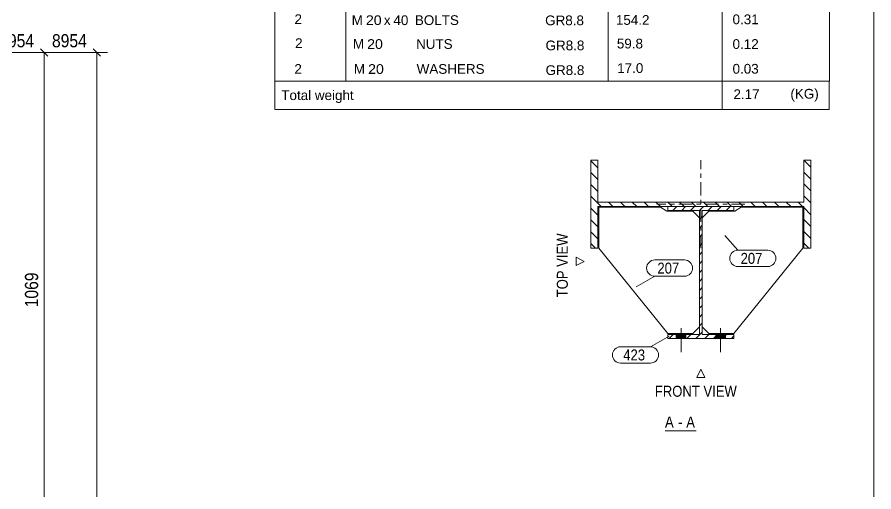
# Model space of a CAD drawing. Header units: millimetres. Extents: x 2 to 579, y 1 to 825.
# Drawn here: x 384.2 to 579, y 563.1 to 671.1 of the extents above; entities that cross this region are included whole.
import ezdxf

# ---------------------------------------------------------------- set-up
doc = ezdxf.new("R2010")
doc.units = ezdxf.units.MM
for name, pattern in [('XKITLINE00', [0]), ('XKITLINE01', [4, 1, -1, 1, -1]), ('XKITLINE03', [6, 3, -1, 1, -1])]:
    doc.linetypes.add(name, pattern=pattern)
for name, color, linetype, lineweight in [('Bolt', 3, 'Continuous', 0), ('Dimensions', 7, 'Continuous', 0), ('DrawingSheet', 5, 'Continuous', 0), ('OtherObjectType', 7, 'Continuous', 0), ('Part', 2, 'Continuous', 0), ('PartMark', 7, 'Continuous', 0)]:
    doc.layers.add(name, color=color, linetype=linetype, lineweight=lineweight)
doc.styles.add('ARIAL', font='ARIAL.TTF')
doc.styles.add('ARIAL_NARROW', font='ARIALN.TTF')

# ---------------------------------------------------------------- blocks, each defined once
blk = doc.blocks.new('*A7')
at = {"layer": 'Part', "color": 7, "linetype": 'XKITLINE00', "lineweight": 0}
for p, q in [((516.26, 636.83), (514.66, 638.43)), ((564.66, 636.93), (563.06, 638.53)), ((516.26, 634.14), (514.66, 635.74)), ((564.66, 634.23), (563.06, 635.83)), ((564.66, 631.54), (563.06, 633.14)), ((516.26, 631.45), (514.66, 633.05)), ((516.98, 628.03), (514.66, 630.35)), ((564.66, 628.85), (563.06, 630.45)), ((516.26, 626.06), (514.66, 627.66)), ((519.68, 628.03), (518.68, 629.03)), ((522.37, 628.03), (521.37, 629.03)), ((525.07, 628.03), (524.07, 629.03)), ((527.76, 628.03), (526.76, 629.03)), ((530.45, 628.03), (529.45, 629.03)), ((533.15, 628.03), (532.15, 629.03)), ((535.84, 628.03), (534.84, 629.03)), ((538.54, 628.03), (537.54, 629.03)), ((541.23, 628.03), (540.23, 629.03)), ((543.93, 628.03), (542.93, 629.03)), ((546.62, 628.03), (545.62, 629.03)), ((549.31, 628.03), (548.31, 629.03)), ((552.01, 628.03), (551.01, 629.03)), ((554.7, 628.03), (553.7, 629.03)), ((557.4, 628.03), (556.4, 629.03)), ((560.09, 628.03), (559.09, 629.03)), ((562.78, 628.03), (561.78, 629.03)), ((564.66, 626.15), (563.06, 627.75)), ((516.26, 623.36), (514.66, 624.96)), ((564.66, 623.46), (563.06, 625.06)), ((516.26, 620.67), (514.66, 622.27)), ((564.66, 620.76), (563.06, 622.36)), ((515.71, 618.53), (514.66, 619.58)), ((564.2, 618.53), (563.06, 619.67))]:
    blk.add_line(p, q, dxfattribs=at)
blk = doc.blocks.new('*A8')
at = {"layer": 'Part', "color": 7, "linetype": 'XKITLINE00', "lineweight": 0}
for p, q in [((534.18, 628.03), (533.28, 627.13)), ((536.2, 628.03), (535.3, 627.13)), ((538.22, 628.03), (537.32, 627.13)), ((540.24, 628.03), (539.33, 627.12)), ((542.26, 628.03), (541.36, 627.13)), ((544.28, 628.03), (543.38, 627.13)), ((546.3, 628.03), (545.4, 627.13)), ((539.98, 625.75), (539.33, 625.1)), ((539.98, 623.73), (539.33, 623.08)), ((539.98, 621.71), (539.33, 621.06)), ((539.98, 619.69), (539.33, 619.04)), ((539.98, 617.67), (539.33, 617.02)), ((539.98, 615.65), (539.33, 615)), ((539.98, 613.63), (539.33, 612.98)), ((539.98, 611.61), (539.33, 610.96)), ((539.98, 609.59), (539.33, 608.94)), ((539.98, 607.57), (539.33, 606.92)), ((539.98, 605.54), (539.33, 604.89)), ((539.98, 603.52), (539.33, 602.87)), ((539.98, 601.5), (539.33, 600.85)), ((533.37, 598.93), (532.47, 598.03)), ((535.39, 598.93), (534.49, 598.03)), ((537.41, 598.93), (536.51, 598.03)), ((539.98, 599.48), (538.53, 598.03)), ((541.45, 598.93), (540.55, 598.03)), ((543.47, 598.93), (542.57, 598.03)), ((545.49, 598.93), (544.59, 598.03)), ((547.16, 598.58), (546.61, 598.03))]:
    blk.add_line(p, q, dxfattribs=at)
blk = doc.blocks.new('*A116')
at = {"layer": 'Bolt'}
for points in [[(536.26, 598.93), (536.26, 598.03), (534.06, 598.03), (534.06, 598.93)], [(536.26, 598.93), (536.26, 598.03), (534.06, 598.03), (534.06, 598.93)], [(545.26, 598.93), (545.26, 598.03), (543.06, 598.03), (543.06, 598.93)], [(545.26, 598.93), (545.26, 598.03), (543.06, 598.03), (543.06, 598.93)]]:
    blk.add_hatch(color=3, dxfattribs=at).paths.add_polyline_path(points, flags=17)
at = {"layer": 'Bolt', "color": 3, "linetype": 'XKITLINE00', "lineweight": 0}
for p, q in [((535.16, 600.38), (535.16, 594.88)), ((535.16, 600.38), (535.16, 594.88)), ((544.16, 600.38), (544.16, 594.88)), ((544.16, 600.38), (544.16, 594.88)), ((534.06, 598.93), (534.06, 598.03)), ((534.06, 598.93), (534.06, 598.03)), ((536.26, 598.93), (536.26, 598.03)), ((536.26, 598.93), (536.26, 598.03)), ((543.06, 598.93), (543.06, 598.03)), ((543.06, 598.93), (543.06, 598.03)), ((545.26, 598.93), (545.26, 598.03)), ((545.26, 598.93), (545.26, 598.03))]:
    blk.add_line(p, q, dxfattribs=at)
blk = doc.blocks.new('*A117')
at = {"layer": 'Part', "color": 2, "linetype": 'XKITLINE00', "lineweight": 0}
for p, q in [((514.66, 618.53), (514.66, 638.53)), ((514.66, 638.53), (516.26, 638.53)), ((516.26, 638.53), (516.26, 629.03)), ((563.06, 638.53), (564.66, 638.53)), ((563.06, 629.03), (563.06, 638.53)), ((564.66, 638.53), (564.66, 618.53)), ((516.26, 629.03), (563.06, 629.03)), ((563.06, 628.03), (516.26, 628.03)), ((516.26, 628.03), (516.26, 618.53)), ((563.06, 618.53), (563.06, 628.03)), ((516.26, 618.53), (514.66, 618.53)), ((564.66, 618.53), (563.06, 618.53))]:
    blk.add_line(p, q, dxfattribs=at)
at = {"layer": 'Part', "color": 7, "linetype": 'XKITLINE03', "lineweight": 0}
for p, q in [((539.66, 618.53), (539.66, 638.53)), ((549.66, 628.53), (529.66, 628.53))]:
    blk.add_line(p, q, dxfattribs=at)
blk = doc.blocks.new('*A118')
at = {"layer": 'Part', "color": 2, "linetype": 'XKITLINE00', "lineweight": 0}
for p, q in [((532.16, 628.03), (547.16, 628.03)), ((532.16, 627.13), (532.16, 628.03)), ((547.16, 628.03), (547.16, 627.13)), ((539.33, 627.13), (532.16, 627.13)), ((539.33, 598.93), (539.33, 627.13)), ((547.16, 627.13), (539.98, 627.13)), ((539.98, 627.13), (539.98, 598.93)), ((532.16, 598.03), (532.16, 598.93)), ((532.16, 598.93), (539.33, 598.93)), ((539.98, 598.93), (547.16, 598.93)), ((547.16, 598.93), (547.16, 598.03)), ((547.16, 598.03), (532.16, 598.03))]:
    blk.add_line(p, q, dxfattribs=at)
at = {"layer": 'Part', "color": 7, "linetype": 'XKITLINE03', "lineweight": 0}
blk.add_line((539.66, 613.03), (539.66, 613.03), dxfattribs=at)
blk = doc.blocks.new('*A119')
at = {"layer": 'Part', "color": 2, "linetype": 'XKITLINE00', "lineweight": 0}
for p, q in [((547.36, 626.93), (548.86, 627.83)), ((548.86, 627.83), (562.86, 627.83)), ((562.86, 627.83), (562.86, 618.53)), ((539.98, 625.43), (541.48, 626.93)), ((541.48, 626.93), (547.36, 626.93)), ((562.86, 618.53), (547.16, 599.13)), ((541.48, 599.13), (539.98, 600.63)), ((547.16, 599.13), (541.48, 599.13))]:
    blk.add_line(p, q, dxfattribs=at)
at = {"layer": 'Part', "color": 7, "linetype": 'XKITLINE01', "lineweight": 0}
blk.add_line((539.98, 600.63), (539.98, 625.43), dxfattribs=at)
blk = doc.blocks.new('*A120')
at = {"layer": 'Part', "color": 2, "linetype": 'XKITLINE00', "lineweight": 0}
for p, q in [((530.46, 627.83), (516.46, 627.83)), ((516.46, 627.83), (516.46, 618.53)), ((531.96, 626.93), (530.46, 627.83)), ((537.83, 626.93), (531.96, 626.93)), ((539.33, 625.43), (537.83, 626.93)), ((516.46, 618.53), (532.16, 599.13)), ((537.83, 599.13), (539.33, 600.63)), ((532.16, 599.13), (537.83, 599.13))]:
    blk.add_line(p, q, dxfattribs=at)
at = {"layer": 'Part', "color": 7, "linetype": 'XKITLINE01', "lineweight": 0}
blk.add_line((539.33, 600.63), (539.33, 625.43), dxfattribs=at)
blk = doc.blocks.new('*A121')
at = {"layer": 'DrawingSheet', "color": 5, "linetype": 'XKITLINE00', "lineweight": 0}
blk.add_line((579, 5), (579, 825), dxfattribs=at)
blk = doc.blocks.new('*A122')
at = {"layer": 'OtherObjectType', "color": 7, "linetype": 'XKITLINE00', "lineweight": 0}
for p, q in [((442.76, 701.25), (442.75, 690.25)), ((442.76, 701.25), (568.88, 701.25)), ((568.88, 701.25), (568.88, 690.25)), ((442.75, 696.6), (568.88, 696.6)), ((458.87, 696.61), (458.87, 690.25)), ((518.57, 696.61), (518.57, 690.25)), ((544.47, 696.59), (544.47, 690.25)), ((442.76, 690.22), (442.76, 684.72)), ((442.77, 690.25), (568.88, 690.25)), ((458.92, 690.25), (458.92, 684.63)), ((518.57, 690.25), (518.57, 684.63)), ((544.5, 690.25), (544.5, 684.75)), ((568.88, 690.25), (568.88, 684.75)), ((442.79, 684.63), (442.79, 679.02)), ((458.95, 684.63), (458.95, 679.01)), ((518.57, 684.63), (518.57, 679.01)), ((544.5, 684.63), (544.5, 679.13)), ((568.88, 684.63), (568.88, 679.13)), ((442.79, 679), (442.79, 673.43)), ((458.95, 679.01), (458.95, 673.39)), ((518.57, 679.01), (518.57, 673.39)), ((544.5, 679.01), (544.5, 673.4)), ((568.88, 679.01), (568.88, 673.4)), ((568.88, 673.4), (442.75, 673.43)), ((442.76, 673.36), (442.76, 667.86)), ((458.92, 673.39), (458.92, 667.77)), ((518.57, 673.39), (518.57, 667.77)), ((544.5, 673.39), (544.5, 667.89)), ((568.88, 673.39), (568.88, 667.89)), ((442.79, 667.77), (442.79, 662.16)), ((458.95, 667.77), (458.95, 662.16)), ((518.57, 667.77), (518.57, 662.16)), ((544.5, 667.77), (544.5, 662.27)), ((568.88, 667.77), (568.88, 662.27)), ((442.79, 662.14), (442.79, 656.57)), ((458.95, 662.15), (458.95, 656.54)), ((518.57, 662.16), (518.57, 656.54)), ((544.5, 662.15), (544.5, 656.55)), ((568.88, 662.15), (568.88, 656.54)), ((568.88, 656.54), (442.75, 656.57)), ((442.78, 656.54), (442.78, 650.13)), ((442.85, 656.53), (568.87, 656.54)), ((544.5, 656.5), (544.5, 650.09)), ((568.87, 656.51), (568.87, 650.09)), ((442.77, 650.09), (568.87, 650.09))]:
    blk.add_line(p, q, dxfattribs=at)
at = {"layer": 'OtherObjectType', "color": 7, "style": 'ARIAL_NARROW'}
for s, width, p in [('BOLT, NUT & WASHERS MATERIAL LIST', 1.211571, (444.79, 698.09)), ('UNIT WEIGHT', 1.211571, (520.03, 694.02)), ('EACH', 1.211571, (444.78, 692.22)), ('REMARK', 1.211571, (460.7, 692.31)), ('WEIGHT (KG)', 1.211571, (545.78, 692.4)), (' KG/1000', 1.211571, (524.02, 690.93)), ('4', 1.211571, (447.26, 686.35)), ('M', 1.211571, (460.26, 686.15)), ('24', 1.275, (463.5, 686.13)), ('x', 1.211571, (467.58, 686.13)), ('55', 1.211571, (469.76, 686.12)), ('BOLTS', 1.211571, (474.63, 686.14)), ('A307', 1.211571, (504.25, 686.09)), ('291.0', 1.211571, (520.34, 686.18)), ('1.16', 1.211571, (546.87, 686.31)), ('4', 1.211571, (447.4, 680.91)), ('M', 1.211571, (460.54, 680.71)), ('24', 1.275, (463.78, 680.69)), ('NUTS', 1.211571, (474.91, 680.71)), ('A307', 1.211571, (504.35, 680.39)), ('104.0', 1.211571, (520.56, 680.8)), ('0.42', 1.211571, (546.87, 680.69)), ('4', 1.211571, (447.24, 675.04)), ('M', 1.211571, (460.76, 675.04)), ('24', 1.275, (464, 675.02)), ('WASHERS', 1.211571, (475.04, 675.03)), ('A307', 1.211571, (504.35, 674.77)), ('32.0', 1.211571, (520.64, 675.24)), ('0.13', 1.211571, (546.87, 675.08)), ('2', 1.211571, (447.26, 669.5)), ('M', 1.211571, (460.26, 669.29)), ('20', 1.275, (463.5, 669.27)), ('x', 1.211571, (467.58, 669.27)), ('40', 1.211571, (469.76, 669.26)), ('BOLTS', 1.211571, (474.63, 669.28)), ('GR8.8', 1.211571, (504.25, 669.23)), ('154.2', 1.211571, (520.34, 669.32)), ('0.31', 1.211571, (546.87, 669.46)), ('2', 1.211571, (447.4, 664.05)), ('M', 1.211571, (460.54, 663.86)), ('20', 1.275, (463.78, 663.84)), ('NUTS', 1.211571, (474.91, 663.85)), ('GR8.8', 1.211571, (504.35, 663.53)), ('59.8', 1.211571, (520.56, 663.95)), ('0.12', 1.211571, (546.87, 663.84)), ('2', 1.211571, (447.24, 658.18)), ('20', 1.275, (464, 658.16)), ('WASHERS', 1.211571, (475.04, 658.18)), ('17.0', 1.211571, (520.64, 658.38)), ('0.03', 1.211571, (546.87, 658.22)), ('M', 1.211571, (460.76, 658.18)), ('GR8.8', 1.211571, (504.35, 657.91)), ('2.17', 1.211571, (547.07, 652.44)), ('(KG)', 1.211571, (560.02, 652.54)), ('Total weight', 1.211571, (444.26, 652.21))]:
    blk.add_text(s, height=2.2, dxfattribs=dict(at, width=width)).set_placement(p)
blk = doc.blocks.new('*A153')
at = {"layer": 'Dimensions', "color": 7, "linetype": 'XKITLINE00', "lineweight": 0}
for p, q in [((206.32, 663), (404.72, 663)), ((401.48, 663.85), (403.17, 662.15)), ((402.32, 227.05), (402.32, 663))]:
    blk.add_line(p, q, dxfattribs=at)
at = {"layer": 'Dimensions', "color": 3}
blk.add_point((402.32, 663), dxfattribs=at)
at = {"layer": 'Dimensions', "color": 3, "style": 'ARIAL', "width": 0.85}
blk.add_text('8954', height=3, dxfattribs=at).set_placement((392.12, 664.2))
blk = doc.blocks.new('*A155')
at = {"layer": 'Dimensions', "color": 7, "linetype": 'XKITLINE00', "lineweight": 0}
for p, q in [((206.32, 663), (392.72, 663)), ((389.48, 663.85), (391.17, 662.15)), ((390.32, 556.08), (390.32, 663)), ((292.52, 556.08), (392.72, 556.08)), ((389.48, 556.93), (391.17, 555.23))]:
    blk.add_line(p, q, dxfattribs=at)
at = {"layer": 'Dimensions', "color": 3}
for p in [(390.32, 663), (390.32, 556.08)]:
    blk.add_point(p, dxfattribs=at)
at = {"layer": 'Dimensions', "color": 3, "style": 'ARIAL', "width": 0.85}
blk.add_text('8954', height=3, dxfattribs=at).set_placement((380.12, 664.2))
blk.add_text('1069', height=3, rotation=90.0002, dxfattribs=at).set_placement((388.97, 605.09))
blk = doc.blocks.new('*A296')
at = {"layer": 'PartMark', "color": 7, "linetype": 'XKITLINE00', "lineweight": 0}
for p, q in [((529.18, 615.85), (535.94, 615.85)), ((524.94, 609.76), (529.18, 612.15)), ((529.18, 612.15), (535.94, 612.15))]:
    blk.add_line(p, q, dxfattribs=at)
for centre, start, end in [((529.18, 614), 90, 270), ((535.94, 614), 270, 90)]:
    blk.add_arc(centre, 1.85, start, end, dxfattribs=at)
at = {"layer": 'PartMark', "color": 3, "style": 'ARIAL', "width": 0.85}
blk.add_text('207', height=2.5, dxfattribs=at).set_placement((529.78, 612.75))
blk = doc.blocks.new('*A297')
at = {"layer": 'PartMark', "color": 7, "linetype": 'XKITLINE00', "lineweight": 0}
for p, q in [((545.1, 621.42), (548.1, 618.07)), ((548.1, 618.07), (554.86, 618.07)), ((548.1, 614.37), (554.86, 614.37))]:
    blk.add_line(p, q, dxfattribs=at)
for centre, start, end in [((548.1, 616.22), 90, 270), ((554.86, 616.22), 270, 90)]:
    blk.add_arc(centre, 1.85, start, end, dxfattribs=at)
at = {"layer": 'PartMark', "color": 3, "style": 'ARIAL', "width": 0.85}
blk.add_text('207', height=2.5, dxfattribs=at).set_placement((548.7, 614.97))
blk = doc.blocks.new('*A298')
at = {"layer": 'PartMark', "color": 7, "linetype": 'XKITLINE00', "lineweight": 0}
for p, q in [((532.42, 598.5), (528.18, 596.11)), ((521.42, 596.11), (528.18, 596.11)), ((521.42, 592.41), (528.18, 592.41))]:
    blk.add_line(p, q, dxfattribs=at)
for centre, start, end in [((521.42, 594.26), 90, 270), ((528.18, 594.26), 270, 90)]:
    blk.add_arc(centre, 1.85, start, end, dxfattribs=at)
at = {"layer": 'PartMark', "color": 3, "style": 'ARIAL', "width": 0.85}
blk.add_text('423', height=2.5, dxfattribs=at).set_placement((522.02, 593.01))
blk = doc.blocks.new('*A299')
at = {"layer": 'OtherObjectType', "color": 7, "linetype": 'XKITLINE00', "lineweight": 0}
for p, q in [((511.28, 614.58), (511.28, 616.46)), ((511.28, 616.46), (513.16, 615.52)), ((513.16, 615.52), (511.28, 614.58)), ((513.16, 615.52), (513.16, 615.52)), ((538.72, 589.13), (539.66, 591.01)), ((539.66, 591.01), (540.6, 589.13)), ((539.66, 591.01), (539.66, 591.01)), ((540.6, 589.13), (538.72, 589.13)), ((531.51, 577.01), (538.56, 577.01))]:
    blk.add_line(p, q, dxfattribs=at)
at = {"layer": 'OtherObjectType', "color": 7, "style": 'ARIAL', "width": 0.85}
blk.add_text('TOP VIEW', height=2.5, rotation=90, dxfattribs=at).set_placement((509.41, 607.37))
for s, p in [('FRONT VIEW', (529.2, 584.76)), ('A', (531.51, 577.76)), ('-', (534.48, 577.76)), ('A', (536.34, 577.76))]:
    blk.add_text(s, height=2.5, dxfattribs=at).set_placement(p)

msp = doc.modelspace()

# ---------------------------------------------------------------- block references
at = {"lineweight": 0}
for name in ['*A121', '*A122', '*A153', '*A155', '*A7', '*A117', '*A120', '*A118', '*A8', '*A119', '*A297', '*A296', '*A116', '*A298']:
    msp.add_blockref(name, (0, 0), dxfattribs=at)
at = {"layer": 'OtherObjectType', "lineweight": 0}
msp.add_blockref('*A299', (0, 0), dxfattribs=at)

doc.saveas('drawing.dxf')
